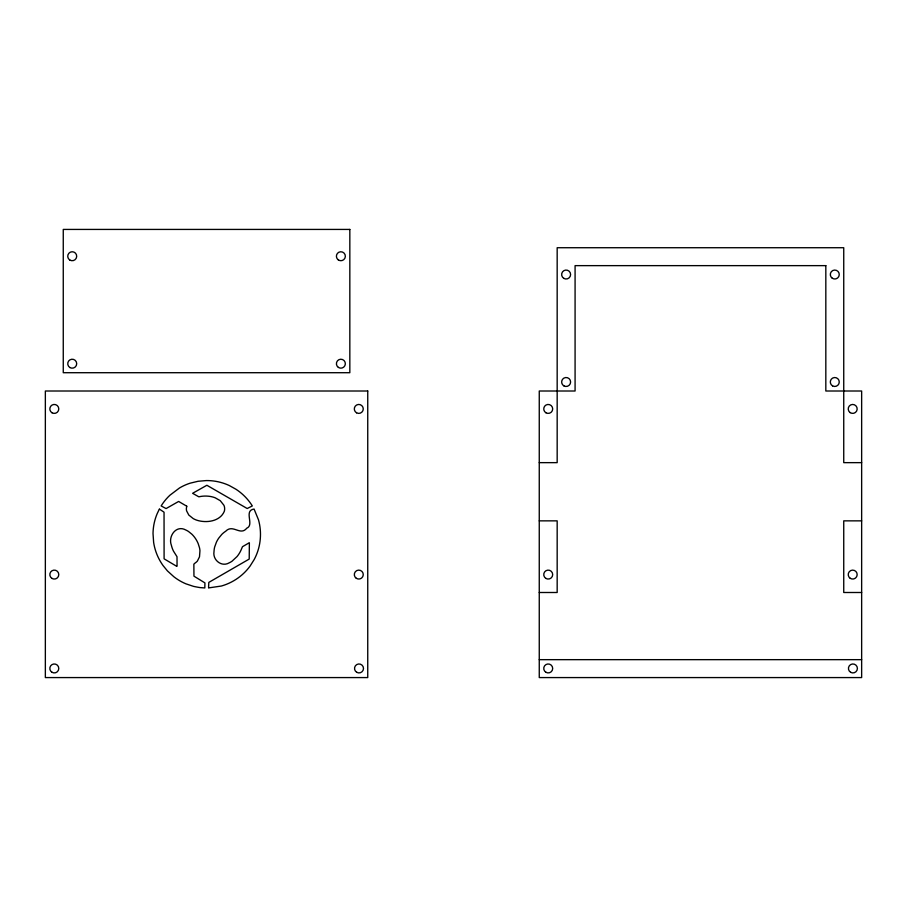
<?xml version="1.0" encoding="UTF-8"?>
<svg xmlns="http://www.w3.org/2000/svg" width="907" height="907" viewBox="0 0 907 907"><rect width="100%" height="100%" fill="white"/><g stroke="black" fill="none" stroke-linecap="round" stroke-linejoin="round"><path stroke-width="1.36" d="M177.046 565.934L177.012 556.875A1.349 1.349 0 0 0 176.82 556.422L173.464 551.093A27.278 27.278 0 0 1 171.378 545.254C167.897 536.4 176.128 524.529 185.844 530.028A19.398 19.398 0 0 1 188.52 531.502L191.785 534.132A27.981 27.981 0 0 1 193.236 535.652A27.267 27.267 0 0 1 196.365 539.971L196.887 540.901A29.852 29.852 0 0 1 198.236 543.769L199.472 547.669A22.63 22.63 0 0 1 199.948 550.73L199.495 556.819L197.42 561.002A8.662 8.662 0 0 1 195.3 562.862L193.86 564.143L193.951 576.16L204.937 582.906L204.812 587.94L200.164 587.6A98.183 98.183 0 0 1 193.44 586.341L186.003 583.859A52.379 52.379 0 0 1 173.895 576.784L167.41 570.888L163.056 565.56A56.642 56.642 0 0 1 161.14 562.68A53.15 53.15 0 0 1 153.634 542.409L153.022 533.565A55.18 55.18 0 0 1 153.895 524.643A53.252 53.252 0 0 1 157.172 513.679L159.303 509.212M249.368 543.021L249.21 559.063L208.803 582.407L208.565 587.521M248.926 542.953L242.486 546.694L241.058 550.05A28.14 28.14 0 0 1 237.033 556.558L232.011 561.229A20.181 20.181 0 0 1 229.222 562.816C221.682 567.385 212.521 560.072 213.995 551.683A23.389 23.389 0 0 1 214.687 546.932L216.41 542.193A30.974 30.974 0 0 1 218.689 538.202L221.807 534.393A23.639 23.639 0 0 1 225.673 531.264C232.906 523.679 240.332 536.32 246.783 528.18C254.742 524.904 243.314 510.618 254.073 509.054L258.495 519.836A54.193 54.193 0 0 1 260.275 539.053A53.094 53.094 0 0 1 254.209 559.506L250.06 566.104A53.581 53.581 0 0 1 233.949 580.65A53.978 53.978 0 0 1 221.399 586.024L208.587 587.917M539.257 462.649L557.17 462.649L557.17 247.724L843.737 247.724L843.737 462.649L861.65 462.649M539.257 520.856L557.17 520.856L557.17 592.498L539.257 592.498M861.65 520.856L843.737 520.856L843.737 592.498L861.65 592.498M539.257 659.661L861.65 659.661M159.417 509.088L164.042 512.194L164.099 558.825L176.729 566.331M186.763 506.219L186.4 508.237A8.333 8.333 0 0 0 186.627 510.913L188.803 515.051L193.202 518.577A22.494 22.494 0 0 0 196.921 520.233C206.32 523.248 219.948 521.525 224.256 511.435A8.685 8.685 0 0 0 224.641 509.122L224.619 508.09A8.821 8.821 0 0 0 223.904 505.256L220.254 500.675L215.254 497.83A24.977 24.977 0 0 0 210.515 496.492L208.565 496.22A29.296 29.296 0 0 0 199.211 496.741L199.03 496.764A1.247 1.247 0 0 1 198.633 496.707L192.601 493.306L206.875 485.268L247.203 508.521L252.316 505.936A54.205 54.205 0 0 0 236.047 489.304L229.278 485.528A53.207 53.207 0 0 0 206.297 480.574L198.1 481.277L190.255 483.148A51.71 51.71 0 0 0 179.484 487.989L169.915 495.233A52.187 52.187 0 0 0 161.151 505.925L166.083 508.578L178.645 501.446L186.763 506.219M349.83 229.426L63.263 229.426L63.263 372.709L349.83 372.709L349.83 229.426M825.823 265.638L575.083 265.638L575.083 391.008L539.257 391.008L539.257 677.574L861.65 677.574L861.65 391.008L825.823 391.008L825.823 265.638M367.743 391.008L45.35 391.008L45.35 677.574L367.743 677.574L367.743 391.008M832.547 385.872A4.478 4.478 0 0 0 839.258 381.994A4.478 4.478 0 0 0 832.547 378.117A4.478 4.478 0 0 0 832.547 385.872M832.275 278.234A4.478 4.478 0 0 0 839.247 274.844A4.478 4.478 0 0 0 832.83 270.501A4.478 4.478 0 0 0 832.275 278.234M563.882 385.872A4.478 4.478 0 0 0 570.605 381.994A4.478 4.478 0 0 0 563.882 378.117A4.478 4.478 0 0 0 563.882 385.872M563.882 278.404A4.478 4.478 0 0 0 570.605 274.526A4.478 4.478 0 0 0 563.882 270.649A4.478 4.478 0 0 0 563.882 278.404M69.703 259.946A4.478 4.478 0 0 0 76.687 256.556A4.478 4.478 0 0 0 70.258 252.203A4.478 4.478 0 0 0 69.703 259.946M69.975 367.573A4.478 4.478 0 0 0 76.698 363.696A4.478 4.478 0 0 0 69.975 359.818A4.478 4.478 0 0 0 69.975 367.573M338.368 367.403A4.478 4.478 0 0 0 345.34 364.013A4.478 4.478 0 0 0 338.923 359.671A4.478 4.478 0 0 0 338.368 367.403M338.368 259.946A4.478 4.478 0 0 0 345.34 256.556A4.478 4.478 0 0 0 338.923 252.203A4.478 4.478 0 0 0 338.368 259.946M545.98 412.798A4.478 4.478 0 0 0 552.692 408.921A4.478 4.478 0 0 0 545.98 405.044A4.478 4.478 0 0 0 545.98 412.798M850.188 412.628A4.478 4.478 0 0 0 857.16 409.238A4.478 4.478 0 0 0 850.743 404.896A4.478 4.478 0 0 0 850.188 412.628M545.98 578.462A4.478 4.478 0 0 0 552.692 574.585A4.478 4.478 0 0 0 545.98 570.707A4.478 4.478 0 0 0 545.98 578.462M850.188 578.292A4.478 4.478 0 0 0 857.16 574.902A4.478 4.478 0 0 0 850.743 570.56A4.478 4.478 0 0 0 850.188 578.292M545.98 672.325A4.478 4.478 0 0 0 552.692 668.448A4.478 4.478 0 0 0 545.98 664.57A4.478 4.478 0 0 0 545.98 672.325M850.675 672.325A4.478 4.478 0 0 0 857.398 668.448A4.478 4.478 0 0 0 850.675 664.57A4.478 4.478 0 0 0 850.675 672.325M356.768 672.325A4.478 4.478 0 0 0 363.492 668.448A4.478 4.478 0 0 0 356.768 664.57A4.478 4.478 0 0 0 356.768 672.325M52.062 672.325A4.478 4.478 0 0 0 58.785 668.448A4.478 4.478 0 0 0 52.062 664.57A4.478 4.478 0 0 0 52.062 672.325M356.281 578.292A4.478 4.478 0 0 0 363.253 574.902A4.478 4.478 0 0 0 356.825 570.56A4.478 4.478 0 0 0 356.281 578.292M52.062 578.462A4.478 4.478 0 0 0 58.785 574.585A4.478 4.478 0 0 0 52.062 570.707A4.478 4.478 0 0 0 52.062 578.462M356.542 412.798A4.478 4.478 0 0 0 363.265 408.921A4.478 4.478 0 0 0 356.542 405.044A4.478 4.478 0 0 0 356.542 412.798M52.062 412.798A4.478 4.478 0 0 0 58.785 408.921A4.478 4.478 0 0 0 52.062 405.044A4.478 4.478 0 0 0 52.062 412.798"/></g></svg>
